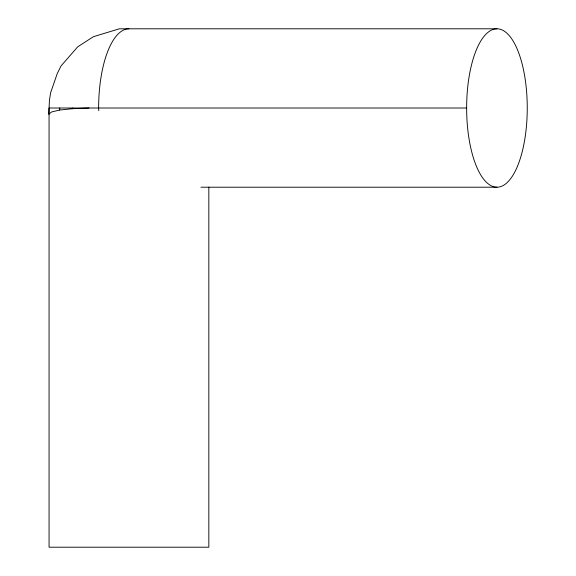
<?xml version="1.0" encoding="UTF-8"?>
<svg xmlns="http://www.w3.org/2000/svg" width="576" height="576" viewBox="0 0 576 576"><rect width="100%" height="100%" fill="white"/><g stroke="black" fill="none" stroke-linecap="round" stroke-linejoin="round"><path stroke-width="0.86" d="M200.93 187.207L496.951 187.207A79.207 30.312 -90 0 0 527.256 108.007A79.207 30.312 90 0 0 496.951 28.8L119.311 28.8L93.391 36.713L77.738 46.786L61.085 65.887L57.233 73.613L50.623 92.722L49.457 100.094L48.744 114.3L51.581 111.96L59.659 110.052L59.76 108.007M59.659 110.052L72.425 108.706L72.454 108.007M72.425 108.706L88.999 108.007M496.951 187.207A79.207 30.312 -90 0 1 466.639 108.007L49.061 108.007L49.061 547.2L208.836 547.2L208.836 187.2M98.77 110.678L98.633 108.007A79.207 30.312 -90 0 1 128.945 28.8M466.639 108.007A79.207 30.312 90 0 1 496.951 28.8"/></g></svg>
